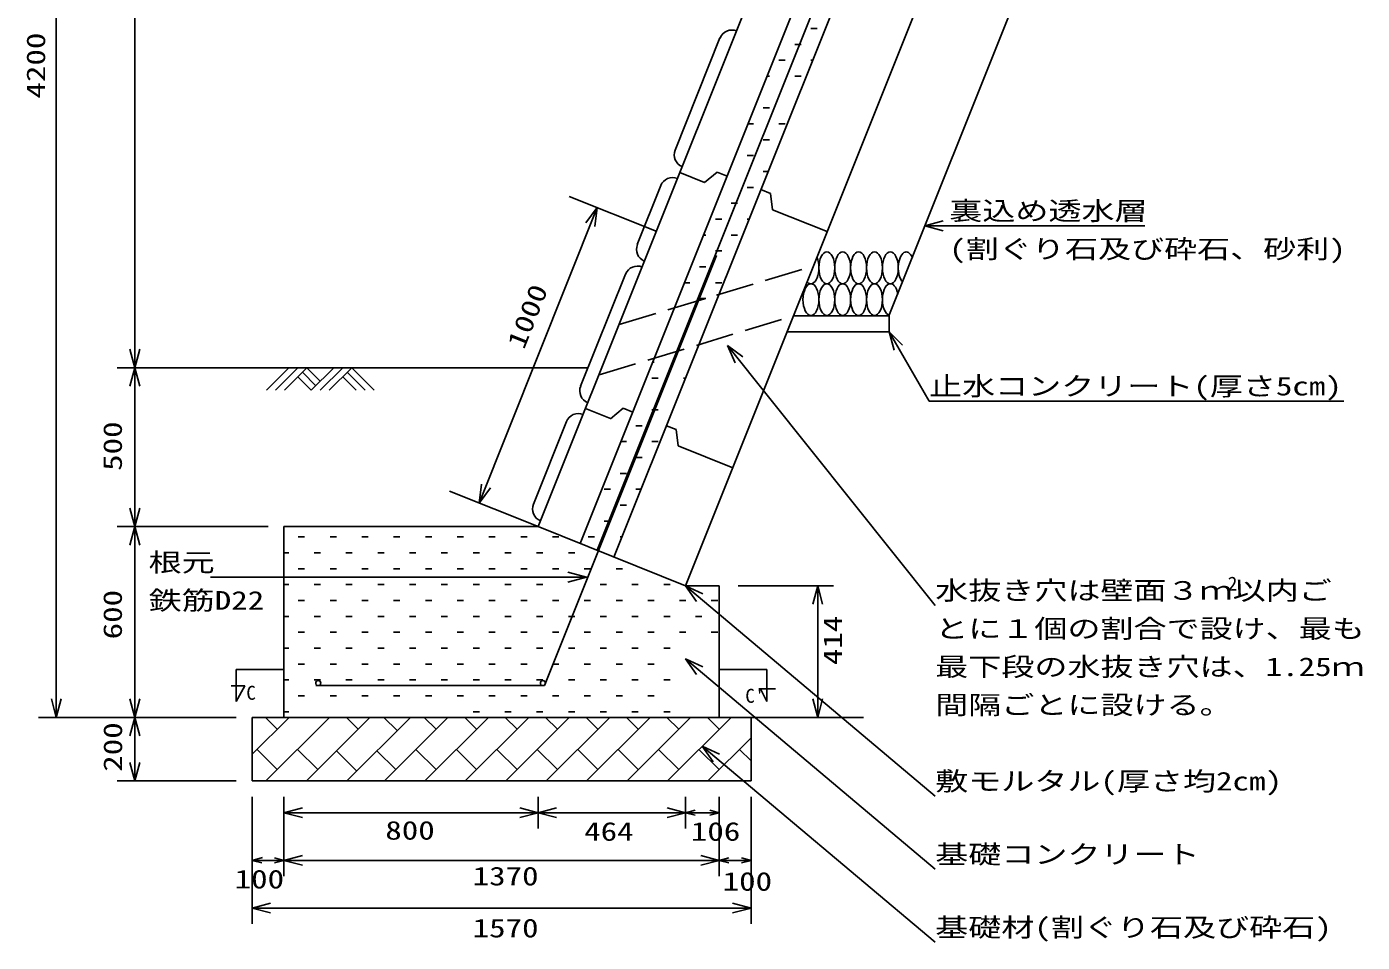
# Model space of a CAD drawing. Units: millimetres, scale not verified. Extents: x -10455 to 9401, y -7735 to 7013.
# Drawn here: x 5045 to 9248, y -7735 to -4854 of the extents above; entities that cross this region are included whole.
import ezdxf
from ezdxf.enums import TextEntityAlignment as Align

# ---------------------------------------------------------------- set-up
doc = ezdxf.new("R2010")
doc.units = ezdxf.units.MM
doc.header["$LTSCALE"] = 40
doc.linetypes.add('DASHED3', pattern=[4, 3, -1])
doc.layers.add('0-0', color=7, linetype='Continuous')
doc.styles.add('ＭＳ ゴシック', font='')
doc.styles.get('ＭＳ ゴシック').set_extended_font_data('MS Gothic')

msp = doc.modelspace()

# ---------------------------------------------------------------- linework, layer by layer
at = {"layer": '0-0'}
for p, q in [((5137.59, -2827.41), (5137.59, -7027.41)), ((5384.64, -2827.41), (5384.64, -5927.41)), ((7511.8, -4859.91), (7531.8, -4859.91)), ((7461.8, -4909.91), (7481.8, -4909.91)), ((7411.8, -4959.91), (7431.8, -4959.91)), ((7511.8, -4959.91), (7517.82, -4959.91)), ((7375.04, -5009.91), (7381.8, -5009.91)), ((7461.8, -5009.91), (7481.8, -5009.91)), ((7361.8, -5109.91), (7381.8, -5109.91)), ((7315.04, -5159.92), (7331.8, -5159.92)), ((7411.8, -5159.92), (7431.8, -5159.92)), ((7361.8, -5209.92), (7381.8, -5209.92)), ((7311.8, -5259.92), (7331.8, -5259.92)), ((7361.8, -5309.92), (7377.82, -5309.92)), ((7311.8, -5359.92), (7331.8, -5359.92)), ((7025.8, -5497.97), (6751.57, -5388.27)), ((7261.8, -5409.92), (7281.8, -5409.92)), ((6840.11, -5423.69), (6468.33, -6353.14)), ((6840.11, -5423.69), (6804.17, -5471.73)), ((6840.11, -5423.69), (6833, -5483.27)), ((7211.8, -5459.92), (7231.8, -5459.92)), ((7311.8, -5459.92), (7317.82, -5459.92)), ((7871.14, -5480.63), (7929.09, -5465.1)), ((7871.14, -5480.63), (7929.09, -5496.16)), ((7871.14, -5480.63), (8563.08, -5480.63)), ((7175.04, -5509.92), (7181.8, -5509.92)), ((7261.8, -5509.92), (7281.8, -5509.92)), ((7211.8, -5559.92), (7231.8, -5559.92)), ((7161.8, -5609.92), (7181.8, -5609.92)), ((7115.04, -5659.92), (7131.8, -5659.92)), ((7211.8, -5659.92), (7231.8, -5659.92)), ((7161.8, -5709.92), (7181.8, -5709.92)), ((7758.54, -5814.44), (7774.07, -5872.39)), ((5384.64, -5927.41), (5369.11, -5869.46)), ((5398.04, -5877.41), (5369.11, -5985.37)), ((5384.64, -5927.41), (5400.17, -5869.46)), ((7903.8, -6675.18), (7250.22, -5857.41)), ((7250.22, -5857.41), (7298.54, -5892.99)), ((7250.22, -5857.41), (7274.28, -5912.38)), ((7015.04, -5909.92), (7019.16, -5909.92)), ((6810.94, -5927.41), (5328.85, -5927.41)), ((5384.64, -5927.41), (5400.17, -5985.37)), ((5384.64, -5927.41), (5384.64, -6427.41)), ((5869.53, -5927.41), (5798.82, -5998.12)), ((5897.81, -5927.41), (5827.1, -5998.12)), ((5926.1, -5927.41), (5855.39, -5998.12)), ((5897.81, -5955.7), (5940.24, -5998.12)), ((5911.96, -5941.56), (5954.38, -5983.98)), ((5926.1, -5927.41), (5968.52, -5969.84)), ((6010.95, -5927.41), (5940.24, -5998.12)), ((6039.23, -5927.41), (5968.53, -5998.12)), ((6067.52, -5927.41), (5996.81, -5998.12)), ((6039.23, -5955.7), (6081.66, -5998.12)), ((6053.38, -5941.56), (6109.94, -5998.12)), ((6067.52, -5927.41), (6138.23, -5998.12)), ((7011.8, -5959.92), (7031.8, -5959.92)), ((7111.8, -5959.92), (7117.82, -5959.92)), ((7884.26, -6032.2), (9189.26, -6032.2)), ((7011.8, -6059.92), (7031.8, -6059.92)), ((6961.8, -6109.92), (6981.8, -6109.92)), ((6915.04, -6159.92), (6931.8, -6159.92)), ((7011.8, -6159.92), (7031.8, -6159.92)), ((6961.8, -6209.92), (6981.8, -6209.92)), ((6911.8, -6259.92), (6931.8, -6259.92)), ((6468.33, -6353.14), (6475.44, -6293.56)), ((6654.03, -6427.41), (6375.48, -6316)), ((6468.33, -6353.14), (6504.27, -6305.09)), ((6861.8, -6309.92), (6881.8, -6309.92)), ((6961.8, -6309.92), (6977.82, -6309.92)), ((5384.64, -6427.41), (5369.11, -6369.46)), ((5384.64, -6427.41), (5400.17, -6369.46)), ((6911.8, -6359.92), (6931.8, -6359.92)), ((5804.02, -6427.41), (5328.85, -6427.41)), ((5384.64, -6427.41), (5369.11, -6485.37)), ((5384.64, -6427.41), (5400.17, -6485.37)), ((5384.64, -6427.41), (5384.64, -7027.41)), ((6861.8, -6409.92), (6881.8, -6409.92)), ((5899.16, -6459.92), (5919.16, -6459.92)), ((5999.16, -6459.92), (6019.16, -6459.92)), ((6099.16, -6459.92), (6119.16, -6459.92)), ((6199.16, -6459.92), (6219.16, -6459.92)), ((6299.16, -6459.92), (6319.16, -6459.92)), ((6399.16, -6459.92), (6419.16, -6459.92)), ((6499.16, -6459.92), (6519.16, -6459.92)), ((6599.16, -6459.92), (6619.16, -6459.92)), ((6699.16, -6459.92), (6719.16, -6459.92)), ((6811.8, -6459.92), (6831.8, -6459.92)), ((6911.8, -6459.92), (6917.82, -6459.92)), ((5854.02, -6509.92), (5869.16, -6509.92)), ((5949.16, -6509.92), (5969.16, -6509.92)), ((6049.16, -6509.92), (6069.16, -6509.92)), ((6149.16, -6509.92), (6169.16, -6509.92)), ((6249.16, -6509.92), (6269.16, -6509.92)), ((6349.16, -6509.92), (6369.16, -6509.92)), ((6449.16, -6509.92), (6469.16, -6509.92)), ((6549.16, -6509.92), (6569.16, -6509.92)), ((6649.16, -6509.92), (6669.16, -6509.92)), ((6749.16, -6509.92), (6769.16, -6509.92)), ((5623.27, -6586.43), (6810.82, -6586.43)), ((5899.16, -6559.92), (5919.16, -6559.92)), ((5999.16, -6559.92), (6019.16, -6559.92)), ((6099.16, -6559.92), (6119.16, -6559.92)), ((6199.16, -6559.92), (6219.16, -6559.92)), ((6299.16, -6559.92), (6319.16, -6559.92)), ((6399.16, -6559.92), (6419.16, -6559.92)), ((6499.16, -6559.92), (6519.16, -6559.92)), ((6599.16, -6559.92), (6619.16, -6559.92)), ((6699.16, -6559.92), (6719.16, -6559.92)), ((6805.82, -6586.43), (6747.87, -6570.91)), ((6805.82, -6586.43), (6747.87, -6601.96)), ((6799.16, -6559.92), (6819.16, -6559.92)), ((6899.16, -6559.92), (6919.16, -6559.92)), ((5854.02, -6609.92), (5869.16, -6609.92)), ((5949.16, -6609.92), (5969.16, -6609.92)), ((6049.16, -6609.92), (6069.16, -6609.92)), ((6149.16, -6609.92), (6169.16, -6609.92)), ((6249.16, -6609.92), (6269.16, -6609.92)), ((6349.16, -6609.92), (6369.16, -6609.92)), ((6449.16, -6609.92), (6469.16, -6609.92)), ((6549.16, -6609.92), (6569.16, -6609.92)), ((6649.16, -6609.92), (6669.16, -6609.92)), ((6849.16, -6609.92), (6869.16, -6609.92)), ((6949.16, -6609.92), (6969.16, -6609.92)), ((7049.16, -6609.92), (7069.16, -6609.92)), ((7118.03, -6613.41), (7152.35, -6662.62)), ((7284.02, -6613.41), (7584.03, -6613.41)), ((7534.03, -6613.41), (7518.5, -6671.37)), ((7534.03, -6613.41), (7549.55, -6671.37)), ((7534.03, -7027.41), (7534.03, -6613.41)), ((5899.16, -6659.92), (5919.16, -6659.92)), ((5999.16, -6659.92), (6019.16, -6659.92)), ((6099.16, -6659.92), (6119.16, -6659.92)), ((6199.16, -6659.92), (6219.16, -6659.92)), ((6299.16, -6659.92), (6319.16, -6659.92)), ((6399.16, -6659.92), (6419.16, -6659.92)), ((6499.16, -6659.92), (6519.16, -6659.92)), ((6599.16, -6659.92), (6619.16, -6659.92)), ((6699.16, -6659.92), (6719.16, -6659.92)), ((6799.16, -6659.92), (6819.16, -6659.92)), ((6899.16, -6659.92), (6919.16, -6659.92)), ((6999.16, -6659.92), (7019.16, -6659.92)), ((7099.16, -6659.92), (7119.16, -6659.92)), ((7199.16, -6659.92), (7219.16, -6659.92)), ((5854.02, -6709.92), (5869.16, -6709.92)), ((5949.16, -6709.92), (5969.16, -6709.92)), ((6049.16, -6709.92), (6069.16, -6709.92)), ((6149.16, -6709.92), (6169.16, -6709.92)), ((6249.16, -6709.92), (6269.16, -6709.92)), ((6349.16, -6709.92), (6369.16, -6709.92)), ((6449.16, -6709.92), (6469.16, -6709.92)), ((6549.16, -6709.92), (6569.16, -6709.92)), ((6649.16, -6709.92), (6669.16, -6709.92)), ((6749.16, -6709.92), (6769.16, -6709.92)), ((6849.16, -6709.92), (6869.16, -6709.92)), ((6949.16, -6709.92), (6969.16, -6709.92)), ((7049.16, -6709.92), (7069.16, -6709.92)), ((7149.16, -6709.92), (7169.16, -6709.92)), ((5899.16, -6759.92), (5919.16, -6759.92)), ((5999.16, -6759.92), (6019.16, -6759.92)), ((6099.16, -6759.92), (6119.16, -6759.92)), ((6199.16, -6759.92), (6219.16, -6759.92)), ((6299.16, -6759.92), (6319.16, -6759.92)), ((6399.16, -6759.92), (6419.16, -6759.92)), ((6499.16, -6759.92), (6519.16, -6759.92)), ((6599.16, -6759.92), (6619.16, -6759.92)), ((6699.16, -6759.92), (6719.16, -6759.92)), ((6799.16, -6759.92), (6819.16, -6759.92)), ((6899.16, -6759.92), (6919.16, -6759.92)), ((6999.16, -6759.92), (7019.16, -6759.92)), ((7099.16, -6759.92), (7119.16, -6759.92)), ((7199.16, -6759.92), (7219.16, -6759.92)), ((5854.02, -6809.92), (5869.16, -6809.92)), ((5949.16, -6809.92), (5969.16, -6809.92)), ((6049.16, -6809.92), (6069.16, -6809.92)), ((6149.16, -6809.92), (6169.16, -6809.92)), ((6249.16, -6809.92), (6269.16, -6809.92)), ((6349.16, -6809.92), (6369.16, -6809.92)), ((6449.16, -6809.92), (6469.16, -6809.92)), ((6549.16, -6809.92), (6569.16, -6809.92)), ((6649.16, -6809.92), (6669.16, -6809.92)), ((6749.16, -6809.92), (6769.16, -6809.92)), ((6849.16, -6809.92), (6869.16, -6809.92)), ((6949.16, -6809.92), (6969.16, -6809.92)), ((7049.16, -6809.92), (7069.16, -6809.92)), ((7118.03, -6843.41), (7152.35, -6892.62)), ((5899.16, -6859.92), (5919.16, -6859.92)), ((5999.16, -6859.92), (6019.16, -6859.92)), ((6099.16, -6859.92), (6119.16, -6859.92)), ((6199.16, -6859.92), (6219.16, -6859.92)), ((6299.16, -6859.92), (6319.16, -6859.92)), ((6399.16, -6859.92), (6419.16, -6859.92)), ((6499.16, -6859.92), (6519.16, -6859.92)), ((6599.16, -6859.92), (6619.16, -6859.92)), ((6699.16, -6859.92), (6719.16, -6859.92)), ((6799.16, -6859.92), (6819.16, -6859.92)), ((6899.16, -6859.92), (6919.16, -6859.92)), ((6999.16, -6859.92), (7019.16, -6859.92)), ((5854.02, -6909.92), (5869.16, -6909.92)), ((5949.16, -6909.92), (5969.16, -6909.92)), ((6049.16, -6909.92), (6069.16, -6909.92)), ((6149.16, -6909.92), (6169.16, -6909.92)), ((6249.16, -6909.92), (6269.16, -6909.92)), ((6349.16, -6909.92), (6369.16, -6909.92)), ((6449.16, -6909.92), (6469.16, -6909.92)), ((6549.16, -6909.92), (6569.16, -6909.92)), ((6649.16, -6909.92), (6669.16, -6909.92)), ((6749.16, -6909.92), (6769.16, -6909.92)), ((6849.16, -6909.92), (6869.16, -6909.92)), ((6949.16, -6909.92), (6969.16, -6909.92)), ((7049.16, -6909.92), (7069.16, -6909.92)), ((5137.59, -7027.41), (5122.06, -6969.46)), ((5137.59, -7027.41), (5153.12, -6969.46)), ((5384.64, -7027.41), (5369.11, -6969.46)), ((5384.64, -7027.41), (5400.17, -6969.46)), ((5899.16, -6959.92), (5919.16, -6959.92)), ((5999.16, -6959.92), (6019.16, -6959.92)), ((6099.16, -6959.92), (6119.16, -6959.92)), ((6199.16, -6959.92), (6219.16, -6959.92)), ((6299.16, -6959.92), (6319.16, -6959.92)), ((6399.16, -6959.92), (6419.16, -6959.92)), ((6499.16, -6959.92), (6519.16, -6959.92)), ((6599.16, -6959.92), (6619.16, -6959.92)), ((6699.16, -6959.92), (6719.16, -6959.92)), ((6799.16, -6959.92), (6819.16, -6959.92)), ((6899.16, -6959.92), (6919.16, -6959.92)), ((6999.16, -6959.92), (7019.16, -6959.92)), ((7534.03, -7027.41), (7518.5, -6969.46)), ((7534.03, -7027.41), (7549.55, -6969.46)), ((5854.02, -7009.92), (5869.16, -7009.92)), ((6449.16, -7009.92), (6469.16, -7009.92)), ((6549.16, -7009.92), (6569.16, -7009.92)), ((6649.16, -7009.92), (6669.16, -7009.92)), ((6749.16, -7009.92), (6769.16, -7009.92)), ((6849.16, -7009.92), (6869.16, -7009.92)), ((6949.16, -7009.92), (6969.16, -7009.92)), ((7049.16, -7009.92), (7069.16, -7009.92)), ((5704.03, -7027.41), (5081.8, -7027.41)), ((5384.64, -7027.41), (5369.11, -7085.37)), ((5384.64, -7027.41), (5384.64, -7227.41)), ((5384.64, -7027.41), (5400.17, -7085.37)), ((5754.03, -7143.55), (5870.16, -7027.41)), ((5833.02, -7064.55), (5795.88, -7027.41)), ((5797.44, -7227.41), (5997.44, -7027.41)), ((5924.72, -7227.41), (6124.72, -7027.41)), ((6087.58, -7064.55), (6050.44, -7027.41)), ((6052, -7227.41), (6252, -7027.41)), ((6210.3, -7069.11), (6168.61, -7027.41)), ((6370.16, -7027.41), (6170.16, -7227.41)), ((6333.02, -7064.55), (6295.88, -7027.41)), ((6497.44, -7027.41), (6297.44, -7227.41)), ((6460.3, -7064.55), (6423.17, -7027.41)), ((6424.72, -7227.41), (6624.72, -7027.41)), ((6587.58, -7064.55), (6550.44, -7027.41)), ((6552, -7227.41), (6752, -7027.41)), ((6714.86, -7064.55), (6677.73, -7027.41)), ((6679.28, -7227.41), (6879.28, -7027.41)), ((6842.14, -7064.55), (6805, -7027.41)), ((6806.56, -7227.41), (7006.56, -7027.41)), ((6969.42, -7064.55), (6932.28, -7027.41)), ((6933.84, -7227.41), (7133.84, -7027.41)), ((7096.7, -7064.55), (7059.56, -7027.41)), ((7061.12, -7227.41), (7261.12, -7027.41)), ((7223.98, -7064.55), (7186.84, -7027.41)), ((7188.39, -7227.41), (7324.03, -7091.78)), ((5833.02, -7191.83), (5769.38, -7128.19)), ((5960.3, -7191.83), (5896.66, -7128.19)), ((6083.02, -7196.39), (6019.39, -7132.75)), ((6205.74, -7191.84), (6146.66, -7132.75)), ((6333.02, -7191.83), (6269.38, -7128.19)), ((6460.31, -7191.83), (6396.66, -7128.19)), ((6587.58, -7191.83), (6523.94, -7128.19)), ((6714.86, -7191.83), (6651.22, -7128.19)), ((6842.14, -7191.83), (6778.5, -7128.19)), ((6969.42, -7191.83), (6905.78, -7128.19)), ((7096.7, -7191.83), (7033.06, -7128.19)), ((7223.98, -7191.83), (7160.34, -7128.19)), ((7170.73, -7117.8), (7225.06, -7143.25)), ((7170.73, -7117.8), (7205.05, -7167.01)), ((7903.8, -7735.18), (7170.73, -7117.8)), ((7324.03, -7164.6), (7287.62, -7128.19)), ((5384.64, -7227.41), (5369.11, -7169.46)), ((5384.64, -7227.41), (5400.17, -7169.46)), ((5704.03, -7227.41), (5328.85, -7227.41)), ((5754.03, -7277.41), (5754.03, -7677.41)), ((5854.02, -7277.41), (5854.02, -7527.41)), ((5854.02, -7327.41), (5911.98, -7311.88)), ((6654.03, -7327.41), (6596.07, -7311.88)), ((6654.03, -7277.41), (6654.03, -7377.41)), ((6654.03, -7327.41), (6711.98, -7311.88)), ((7117.94, -7327.41), (7059.98, -7311.88)), ((7117.94, -7277.41), (7117.94, -7377.41)), ((7224.02, -7277.41), (7224.02, -7527.41)), ((7324.03, -7277.41), (7324.03, -7676.79)), ((5854.02, -7327.41), (5911.98, -7342.94)), ((5854.02, -7327.41), (6654.03, -7327.41)), ((6654.03, -7327.41), (6596.07, -7342.94)), ((6654.03, -7327.41), (6711.98, -7342.94)), ((7117.94, -7327.41), (7059.98, -7342.94)), ((7117.94, -7327.41), (7147.94, -7319.38)), ((7117.94, -7327.41), (7147.94, -7335.45)), ((7224.02, -7327.41), (7194.03, -7319.38)), ((7224.02, -7327.41), (7194.03, -7335.45)), ((5754.03, -7477.41), (5786.7, -7468.66)), ((5754.03, -7477.41), (5784.03, -7485.45)), ((5854.02, -7477.41), (5824.02, -7469.38)), ((5854.02, -7477.41), (5824.02, -7485.45)), ((5854.02, -7477.41), (5911.98, -7492.94)), ((5854.02, -7477.41), (7224.02, -7477.41)), ((7224.02, -7477.41), (7166.07, -7461.88)), ((7224.02, -7477.41), (7166.07, -7492.94)), ((7224.02, -7477.41), (7254.03, -7469.38)), ((7224.02, -7477.41), (7254.03, -7485.45)), ((7224.02, -7477.41), (7324.03, -7477.41)), ((7324.03, -7477.41), (7294.02, -7469.38)), ((7324.03, -7477.41), (7294.02, -7485.45)), ((5754.03, -7627.41), (5811.98, -7611.88)), ((5754.03, -7627.41), (5811.98, -7642.94)), ((5754.03, -7627.41), (7324.03, -7627.41)), ((7324.03, -7627.41), (7266.07, -7611.88)), ((7324.03, -7627.41), (7266.07, -7642.94))]:
    msp.add_line(p, q, dxfattribs=at)
at = {"layer": '0-0', "color": 2}
for p, q in [((8094.03, -2827.41), (6654.03, -6427.41)), ((7118.03, -6613.41), (8632.43, -2827.41)), ((6786.76, -6480.62), (8214.77, -2910.59)), ((6892.57, -6523.04), (8320.59, -2953.01)), ((8812.43, -3127.41), (7757.62, -5764.44)), ((7225.99, -4889.79), (7084.87, -5242.61)), ((7099.7, -5313.2), (7177.98, -5344.58)), ((7177.98, -5344.58), (7217.89, -5312.1)), ((7217.89, -5312.1), (7249.14, -5324.62)), ((7040.29, -5354.02), (6966.01, -5539.72)), ((7354.96, -5367.04), (7384.97, -5379.07)), ((7391.49, -5430.08), (7384.97, -5379.07)), ((7391.46, -5430.15), (7563.7, -5499.2)), ((6928.87, -5632.57), (6787.74, -5985.39)), ((7458.54, -5764.44), (7758.54, -5764.44)), ((7758.54, -5814.44), (7758.54, -5764.44)), ((7438.54, -5814.44), (7758.54, -5814.44)), ((6802.86, -6056.09), (6881.52, -6087.62)), ((6881.45, -6087.68), (6921.4, -6055.13)), ((6921.4, -6055.13), (6952.03, -6067.4)), ((6743.17, -6096.8), (6639.18, -6356.78)), ((7057.84, -6109.82), (7088.47, -6122.1)), ((7095, -6173.1), (7088.47, -6122.1)), ((7094.97, -6173.18), (7266.86, -6242.09)), ((7283.29, -6200.24), (7283.6, -6200.36)), ((5854.02, -6427.41), (6654.03, -6427.41)), ((5854.02, -7027.41), (5854.02, -6427.41)), ((6654.03, -6427.41), (7118.03, -6613.41)), ((7224.02, -6613.41), (7118.03, -6613.41)), ((7224.02, -7027.41), (7224.02, -6613.41)), ((5754.03, -7027.41), (5754.03, -7227.41)), ((5754.03, -7027.41), (7324.03, -7027.41)), ((7324.03, -7027.41), (7324.03, -7227.41)), ((7324.03, -7027.41), (7677.88, -7027.41)), ((5754.03, -7227.41), (7324.03, -7227.41))]:
    msp.add_line(p, q, dxfattribs=at)
at = {"layer": '0-0', "color": 5}
for p, q in [((8280.68, -2899.3), (6839.67, -6501.83)), ((6674.43, -6927.41), (7215.81, -5573.97)), ((5954.03, -6927.41), (6674.43, -6927.41))]:
    msp.add_line(p, q, dxfattribs=at)
at = {"layer": '0-0', "linetype": 'DASHED3'}
for p, q in [((6909.23, -5791.7), (7522.27, -5606.49)), ((6846.1, -5949.54), (7458.54, -5764.44))]:
    msp.add_line(p, q, dxfattribs=at)
at = {"layer": '0-0', "color": 3}
for p in [(7224.02, -6877.41), (7374.02, -6977.41)]:
    msp.add_line(p, (7374.02, -6877.41), dxfattribs=at)
at = {"layer": '0-0'}
for points in [[(7884.26, -6032.2), (7758.54, -5814.44), (7800.96, -5856.86)], [(7903.8, -7275.18), (7118.03, -6613.41), (7172.36, -6638.87)], [(7903.8, -7505.18), (7118.03, -6843.41), (7172.36, -6868.87)], [(6654.03, -7327.41), (7117.94, -7327.41), (7224.02, -7327.41)], [(5754.03, -7477.41), (5854.02, -7477.41), (5911.98, -7461.88)]]:
    msp.add_lwpolyline(points, dxfattribs=at)
at = {"layer": '0-0', "color": 3}
for points in [[(5704.02, -6977.41), (5704.02, -6877.41), (5854.02, -6877.41)], [(5704.02, -6977.41), (5730.94, -6928.55), (5688.31, -6928.55)], [(7374.02, -6977.41), (7353.48, -6938.02), (7400.84, -6938.02)]]:
    msp.add_lwpolyline(points, dxfattribs=at)
at = {"layer": '0-0', "color": 5}
for centre in [(5962.03, -6919.41), (6669.08, -6919.63)]:
    msp.add_circle(centre, 8, dxfattribs=at)
at = {"layer": '0-0', "color": 2}
for centre, start, end in [((7263.7, -4904.91), 68.15601, 158.15576), ((7122.31, -5257.62), 158.15602, 247.70946), ((7077.37, -5368.89), 68.13716, 158.15637), ((7003.78, -5554.86), 158.1566, 247.20107), ((6966.57, -5647.68), 68.15601, 158.15576), ((6825.18, -6000.4), 158.15602, 247.70946), ((6780.3, -6111.69), 67.79466, 158.15601), ((6676.31, -6371.66), 158.15601, 248.19852)]:
    msp.add_arc(centre, 40, start, end, dxfattribs=at)
at = {"layer": '0-0'}
for centre, start_param, end_param in [((7512.61, -5613.06), 2.6706302, 5.4046647), ((7812.61, -5613.06), 5.4046647, 8.9538155), ((7762.61, -5713.06), 5.0677487, 9.2676613)]:
    msp.add_ellipse(centre, major_axis=(0, 50), ratio=0.5, start_param=start_param, end_param=end_param, dxfattribs=at)
for centre in [(7562.61, -5613.06), (7612.61, -5613.06), (7662.61, -5613.06), (7712.61, -5613.06), (7762.61, -5613.06), (7512.61, -5713.06), (7562.61, -5713.06), (7612.61, -5713.06), (7662.61, -5713.06), (7712.61, -5713.06)]:
    msp.add_ellipse(centre, major_axis=(0, 50), ratio=0.5, dxfattribs=at)

# ---------------------------------------------------------------- texts
at = {"layer": '0-0', "style": 'ＭＳ ゴシック', "width": 1.3}
for s, rotation, p in [('4200', 90, (5120.12, -5080.47)), ('1000', 68.199, (6625.57, -5879.34)), ('500', 90, (5361.69, -6251.97)), ('600', 90, (5361.69, -6782.01)), ('414', 90, (7627.81, -6863.17)), ('200', 90, (5362.26, -7198.62))]:
    msp.add_text(s, height=58.65, rotation=rotation, dxfattribs=at).set_placement(p, align=Align.BOTTOM_LEFT)
for s, p in [('裏込め透水層', (7948.08, -5480.63)), ('(割ぐり石及び砕石、砂利)', (7948.08, -5600.63)), ('止水コンクリート(厚さ5cm)', (7884.26, -6032.2)), ('根元', (5428.27, -6586.43)), ('水抜き穴は壁面３ｍ以内ご', (7903.8, -6675.18)), ('鉄筋D22', (5428.27, -6706.43)), ('とに１個の割合で設け、最も', (7903.8, -6795.18)), ('最下段の水抜き穴は、1.25ｍ', (7903.8, -6915.18)), ('間隔ごとに設ける。', (7903.8, -7035.18)), ('敷モルタル(厚さ均2cm)', (7903.8, -7275.18)), ('800', (6173.12, -7429.84)), ('464', (6799, -7433.37)), ('106', (7134.76, -7433.37)), ('基礎コンクリート', (7903.8, -7505.18)), ('100', (5698.92, -7583.39)), ('1370', (6447.95, -7573.81)), ('100', (7234.77, -7590.54)), ('1570', (6447.95, -7737.4)), ('基礎材(割ぐり石及び砕石)', (7903.8, -7735.18))]:
    msp.add_text(s, height=58.65, dxfattribs=at).set_placement(p, align=Align.BOTTOM_LEFT)
at = {"layer": '0-0', "color": 4, "style": 'ＭＳ ゴシック'}
for s, p in [('2', (8824.63, -6641.77)), ('C', (5735.68, -6985.39)), ("C'", (7306.11, -6994.86))]:
    msp.add_text(s, height=43.99, dxfattribs=at).set_placement(p, align=Align.BOTTOM_LEFT)

doc.saveas('drawing.dxf')
